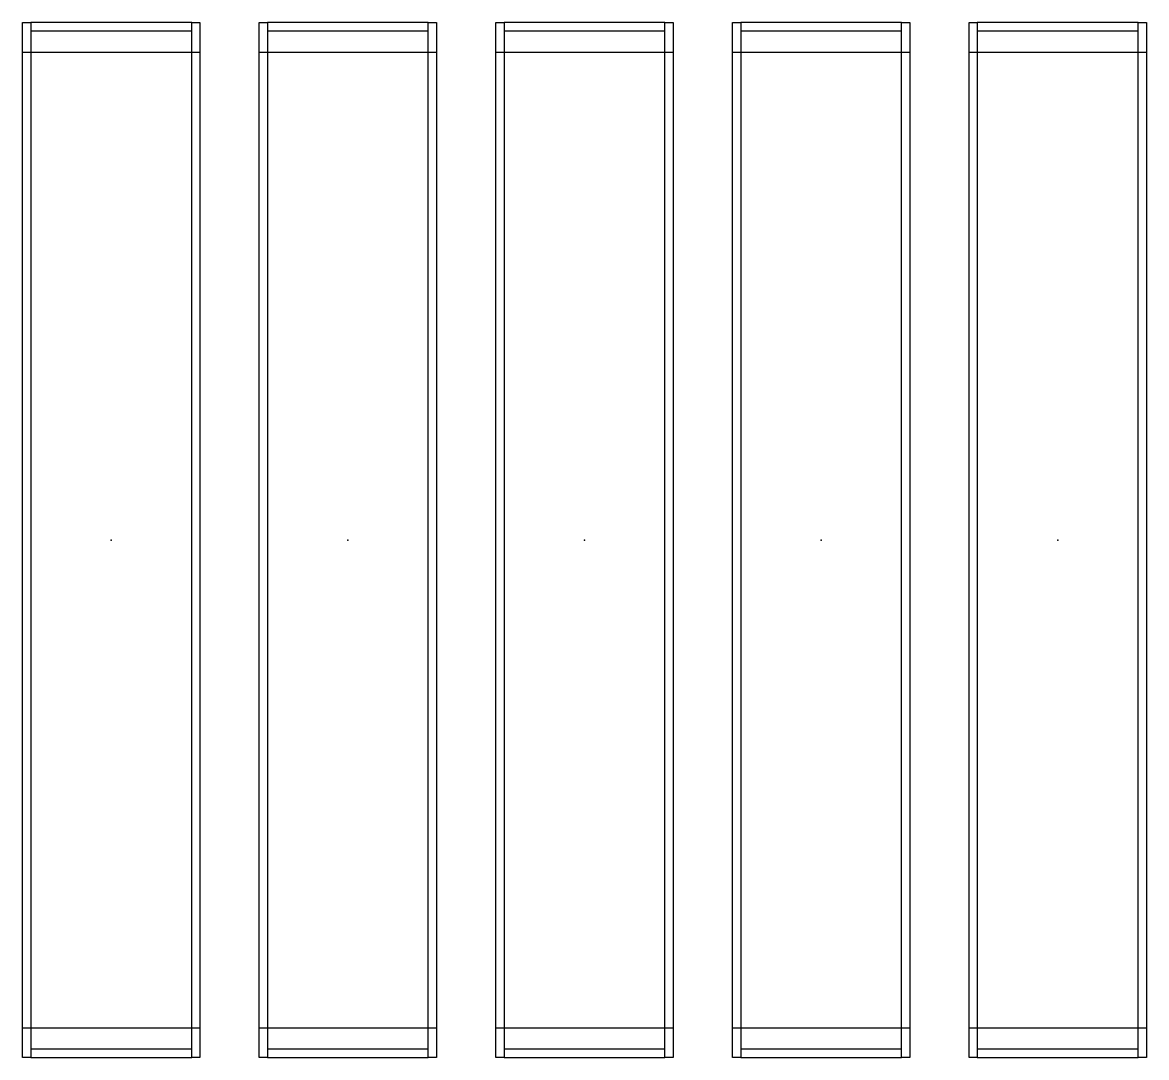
# Model space of a CAD drawing. Header units: millimetres. Extents: x -962357 to -591933, y -35273 to 59420.
# Drawn here: x -716322 to -714422, y 5695 to 7445 of the extents above; entities that cross this region are included whole.
import ezdxf

# ---------------------------------------------------------------- set-up
doc = ezdxf.new("R2010")
doc.units = ezdxf.units.MM
doc.layers.add('A11_ALU.SOLID SHEET', color=2, linetype='Continuous')

# ---------------------------------------------------------------- blocks, each defined once
blk = doc.blocks.new('*U615')
for p, q in [((-825.3, 33650), (-825.3, 33950)), ((825, 33950), (825, 33650)), ((-825.3, 33250), (-825.3, 33550)), ((825, 33550), (825, 33250)), ((-825.3, 32850), (-825.3, 33150)), ((825, 33150), (825, 32850)), ((-825.3, 32450), (-825.3, 32750)), ((825, 32750), (825, 32450)), ((-825.3, 32050), (-825.3, 32350)), ((825, 32350), (825, 32050))]:
    blk.add_line(p, q)
for p in [(0, 33800), (0, 33400), (0, 33000), (0, 32600), (0, 32200)]:
    blk.add_point(p)
at = {"layer": 'A11_ALU.SOLID SHEET', "color": 0}
for points in [[(-875, 33950), (875, 33950), (875, 33936), (-875, 33936)], [(-875, 33664), (-861, 33664), (-861, 33936), (-875, 33936)], [(875, 33936), (861, 33936), (861, 33664), (875, 33664)], [(-875, 33664), (875, 33664), (875, 33650), (-875, 33650)], [(-875, 33550), (875, 33550), (875, 33536), (-875, 33536)], [(-875, 33264), (-861, 33264), (-861, 33536), (-875, 33536)], [(875, 33536), (861, 33536), (861, 33264), (875, 33264)], [(-875, 33264), (875, 33264), (875, 33250), (-875, 33250)], [(-875, 33150), (875, 33150), (875, 33136), (-875, 33136)], [(-875, 32864), (-861, 32864), (-861, 33136), (-875, 33136)], [(875, 33136), (861, 33136), (861, 32864), (875, 32864)], [(-875, 32864), (875, 32864), (875, 32850), (-875, 32850)], [(-875, 32750), (875, 32750), (875, 32736), (-875, 32736)], [(-875, 32464), (-861, 32464), (-861, 32736), (-875, 32736)], [(875, 32736), (861, 32736), (861, 32464), (875, 32464)], [(-875, 32464), (875, 32464), (875, 32450), (-875, 32450)], [(-875, 32350), (875, 32350), (875, 32336), (-875, 32336)], [(-875, 32064), (-861, 32064), (-861, 32336), (-875, 32336)], [(875, 32336), (861, 32336), (861, 32064), (875, 32064)], [(-875, 32064), (875, 32064), (875, 32050), (-875, 32050)]]:
    blk.add_lwpolyline(points, close=True, dxfattribs=at)
blk = doc.blocks.new('*U856')
at = {"layer": 'A11_ALU.SOLID SHEET', "color": 0, "linetype": 'ByBlock', "rotation": 90}
blk.add_blockref('*U615', (62308.5, 2990), dxfattribs=at)

msp = doc.modelspace()

# ---------------------------------------------------------------- block references
at = {"layer": 'A11_ALU.SOLID SHEET', "color": 2}
msp.add_blockref('*U856', (-744680, 3580), dxfattribs=at)

doc.saveas('drawing.dxf')
